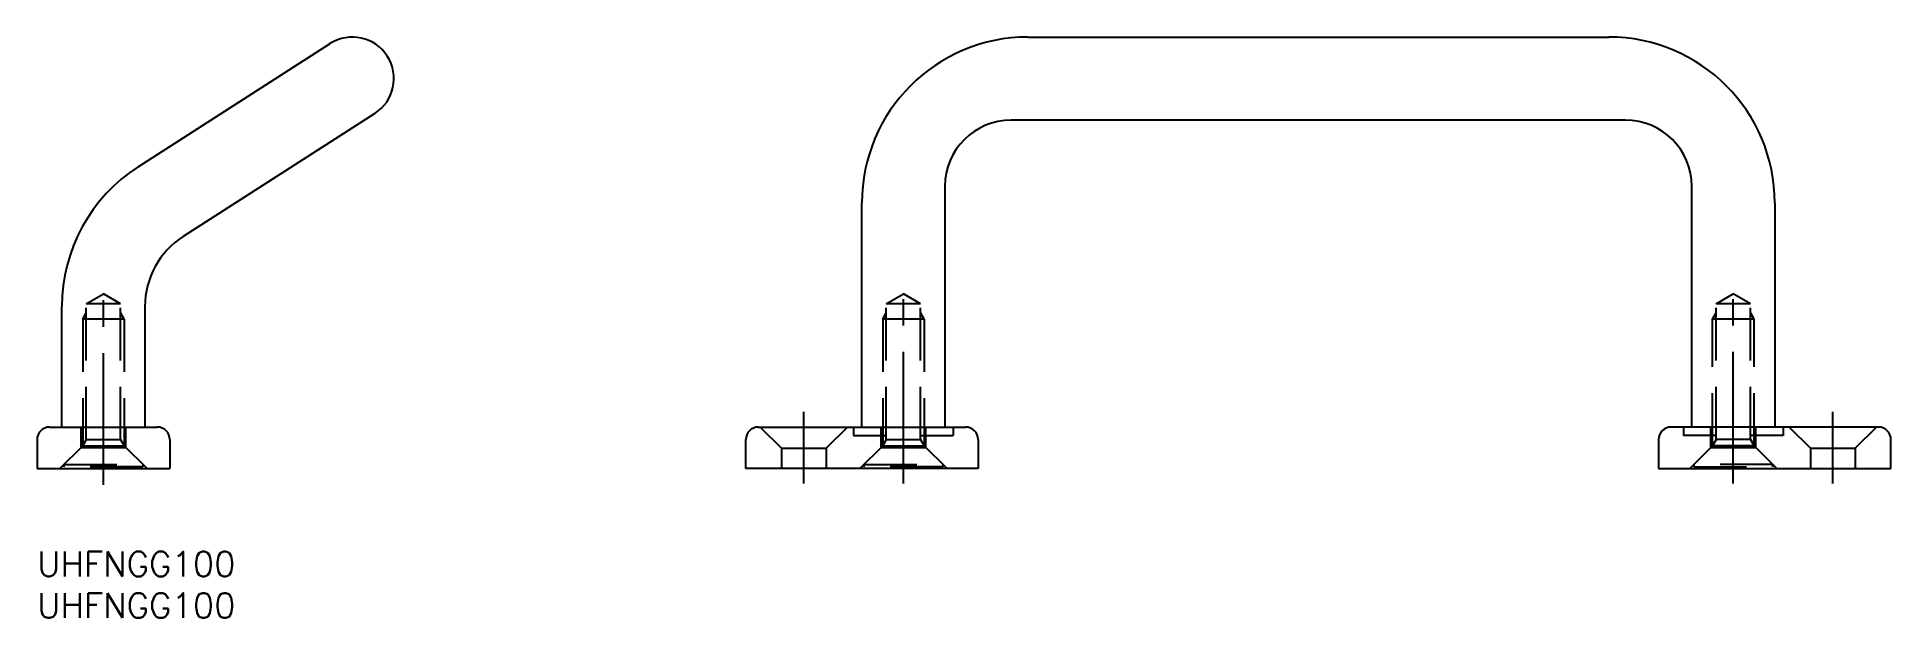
# Model space of a CAD drawing. Extents: x 0 to 223, y -8 to 62.
import ezdxf

# ---------------------------------------------------------------- set-up
doc = ezdxf.new("R2010")
doc.units = 0
doc.header["$LTSCALE"] = 0.5
doc.linetypes.add('CENTER', pattern=[50.8, 31.75, -6.35, 6.35, -6.35])
doc.linetypes.add('DASHED', pattern=[19.05, 12.7, -6.35])
for name, color, linetype in [('MSM_CENTER', 1, 'CENTER'), ('MSM_CONTINUOUS', 7, 'CONTINUOUS'), ('MSM_DASHED', 4, 'DASHED'), ('MSM_PART_NUMBER', 7, 'CONTINUOUS')]:
    doc.layers.add(name, color=color, linetype=linetype)
doc.styles.get("Standard").update_dxf_attribs({"font": 'txt.shx', "height": 3, "bigfont": 'bigfont.shx'})

# ---------------------------------------------------------------- blocks, each defined once
blk = doc.blocks.new('*U3')
at = {"layer": 'MSM_PART_NUMBER'}
blk.add_text('UHFNGG100', height=3, dxfattribs=at).set_placement((0, -3))
blk = doc.blocks.new('*U4')
at = {"layer": 'MSM_PART_NUMBER'}
blk.add_text('UHFNGG100', height=3, dxfattribs=at).set_placement((0, -8))

msp = doc.modelspace()

# ---------------------------------------------------------------- linework, layer by layer
at = {"layer": 'MSM_CENTER'}
for p, q in [((8, 8.05), (8, 32.04)), ((104.4, 8.18), (104.4, 32.04)), ((204.4, 8.18), (204.4, 32.04)), ((92.4, 8.18), (92.4, 16.82)), ((216.4, 8.18), (216.4, 16.82))]:
    msp.add_line(p, q, dxfattribs=at)
at = {"layer": 'MSM_CONTINUOUS'}
for p, q in [((12.19, 46.37), (35.3, 61.21)), ((119.4, 62), (189.4, 62)), ((40.7, 52.79), (17.6, 37.95)), ((191.4, 52), (117.4, 52)), ((109.4, 44), (109.4, 15)), ((199.4, 15), (199.4, 44)), ((99.4, 15), (99.4, 42)), ((209.4, 42), (209.4, 15)), ((3, 15), (3, 29.54)), ((13, 29.54), (13, 15)), ((0, 13.5), (0, 10)), ((1.5, 15), (14.5, 15)), ((16, 13.5), (16, 10)), ((85.4, 10), (85.4, 13.5)), ((86.9, 15), (111.9, 15)), ((113.4, 13.5), (113.4, 10)), ((195.4, 13.5), (195.4, 10)), ((221.9, 15), (196.9, 15)), ((223.4, 10), (223.4, 13.5)), ((0, 10), (16, 10)), ((113.4, 10), (85.4, 10)), ((195.4, 10), (223.4, 10))]:
    msp.add_line(p, q, dxfattribs=at)
for centre, radius, start, end in [((38, 57), 5, 302.7126, 122.7126), ((119.4, 42), 20, 90, 180), ((189.4, 42), 20, 0, 90), ((117.4, 44), 8, 90, 180), ((191.4, 44), 8, 0, 90), ((23, 29.54), 20, 122.7126, 180), ((23, 29.54), 10, 122.7126, 180), ((1.5, 13.5), 1.5, 90, 180), ((14.5, 13.5), 1.5, 0, 90), ((86.9, 13.5), 1.5, 90, 180), ((111.9, 13.5), 1.5, 0, 90), ((196.9, 13.5), 1.5, 90, 180), ((221.9, 13.5), 1.5, 0, 90)]:
    msp.add_arc(centre, radius, start, end, dxfattribs=at)
at = {"layer": 'MSM_DASHED'}
for p, q in [((5.93, 29.85), (8, 31.04)), ((5.93, 13.5), (5.93, 29.85)), ((10.07, 29.85), (5.93, 29.85)), ((10.07, 29.85), (8, 31.04)), ((10.07, 13.5), (10.07, 29.85)), ((102.33, 29.85), (104.4, 31.04)), ((102.33, 13.5), (102.33, 29.85)), ((106.46, 29.85), (102.33, 29.85)), ((106.46, 29.85), (104.4, 31.04)), ((106.46, 13.5), (106.46, 29.85)), ((202.33, 29.85), (204.4, 31.04)), ((202.33, 13.5), (202.33, 29.85)), ((206.46, 29.85), (202.33, 29.85)), ((206.46, 29.85), (204.4, 31.04)), ((206.46, 13.5), (206.46, 29.85)), ((5.5, 28), (5.93, 28.75)), ((5.5, 28), (5.5, 12.75)), ((10.5, 28), (5.5, 28)), ((10.5, 28), (10.07, 28.75)), ((10.5, 28), (10.5, 12.75)), ((101.9, 28), (102.33, 28.75)), ((101.9, 28), (101.9, 12.75)), ((106.9, 28), (101.9, 28)), ((106.9, 28), (106.46, 28.75)), ((106.9, 28), (106.9, 12.75)), ((201.9, 28), (202.33, 28.75)), ((201.9, 12.75), (201.9, 28)), ((206.9, 28), (201.9, 28)), ((206.9, 28), (206.46, 28.75)), ((206.9, 12.75), (206.9, 28)), ((5.3, 12.55), (5.3, 15)), ((5.93, 13.5), (5.5, 12.75)), ((5.93, 13.5), (10.07, 13.5)), ((10.07, 13.5), (10.5, 12.75)), ((10.7, 12.55), (10.7, 15)), ((87.15, 15), (89.7, 12.45)), ((97.65, 15), (95.1, 12.45)), ((98.4, 15), (98.4, 14)), ((98.4, 14), (102.33, 14)), ((101.7, 12.55), (101.7, 15)), ((102.33, 13.5), (101.9, 12.75)), ((102.33, 13.5), (106.46, 13.5)), ((106.46, 14), (110.4, 14)), ((106.46, 13.5), (106.9, 12.75)), ((107.1, 12.55), (107.1, 15)), ((110.4, 15), (110.4, 14)), ((198.4, 15), (198.4, 14)), ((202.33, 14), (198.4, 14)), ((201.7, 12.55), (201.7, 15)), ((202.33, 13.5), (201.9, 12.75)), ((206.46, 13.5), (202.33, 13.5)), ((210.4, 14), (206.46, 14)), ((206.46, 13.5), (206.9, 12.75)), ((207.1, 12.55), (207.1, 15)), ((210.4, 15), (210.4, 14)), ((211.15, 15), (213.7, 12.45)), ((221.65, 15), (219.1, 12.45)), ((2.75, 10), (5.5, 12.75)), ((5.3, 12.55), (10.7, 12.55)), ((5.5, 12.75), (10.5, 12.75)), ((13.25, 10), (10.5, 12.75)), ((89.7, 12.45), (89.7, 10)), ((89.7, 12.45), (95.1, 12.45)), ((95.1, 12.45), (95.1, 10)), ((99.15, 10), (101.9, 12.75)), ((101.7, 12.55), (107.1, 12.55)), ((101.9, 12.75), (106.9, 12.75)), ((109.65, 10), (106.9, 12.75)), ((199.15, 10), (201.9, 12.75)), ((201.7, 12.55), (207.1, 12.55)), ((206.9, 12.75), (201.9, 12.75)), ((209.65, 10), (206.9, 12.75)), ((213.7, 12.45), (213.7, 10)), ((213.7, 12.45), (219.1, 12.45)), ((219.1, 12.45), (219.1, 10)), ((3.25, 10.5), (12.75, 10.5)), ((3.25, 10.2), (3.25, 10.5)), ((12.75, 10.2), (3.25, 10.2)), ((12.75, 10.5), (12.75, 10.2)), ((99.65, 10.5), (109.15, 10.5)), ((99.65, 10.2), (99.65, 10.5)), ((109.15, 10.2), (99.65, 10.2)), ((109.15, 10.5), (109.15, 10.2)), ((199.65, 10.5), (199.65, 10.2)), ((209.15, 10.5), (199.65, 10.5)), ((199.65, 10.2), (209.15, 10.2)), ((209.15, 10.2), (209.15, 10.5))]:
    msp.add_line(p, q, dxfattribs=at)

# ---------------------------------------------------------------- block references
at = {"layer": 'MSM_CONTINUOUS'}
for name in ['*U3', '*U4']:
    msp.add_blockref(name, (0, 0), dxfattribs=at)

doc.saveas('drawing.dxf')
